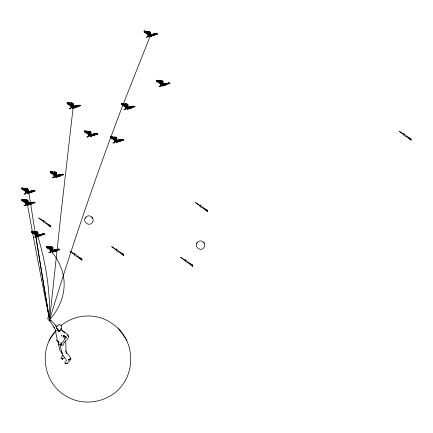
<?xml version="1.0" encoding="UTF-8"?>
<svg xmlns="http://www.w3.org/2000/svg" width="433" height="433" viewBox="0 0 433 433"><rect width="100%" height="100%" fill="white"/><g stroke="black" fill="none" stroke-linecap="round" stroke-linejoin="round"><path stroke-width="0.65" d="M27.133 192.479L27.517 191.467L27.176 190.298L26.283 190.585L27.133 192.479L27.176 190.298L23.436 188.084L23.463 188.534L21.791 187.711L24.6 189.643M36.735 235.731L36.951 233.593L33.206 231.379L33.233 231.828L31.56 231.006L34.369 232.943M64.328 332.945L64.333 332.024L62.043 330.368L63.272 331.489L60.82 328.858L61.643 329.957L61.031 328.533M115.903 141.288L116.309 140.205L115.974 139.036L115.075 139.318L115.903 141.288L115.974 139.036L112.228 136.817L112.255 137.272L110.583 136.444L113.392 138.381M127.015 108.055L127.399 107.043L127.064 105.874L126.165 106.161L127.015 108.055L127.064 105.874L123.318 103.66L123.345 104.109L121.673 103.287L124.482 105.219M64.56 335.645L64.961 338.714M27.111 204.262L27.517 203.034L27.176 201.859L23.436 199.645L23.463 200.095L21.791 199.272L24.6 201.21M149.417 35.755L149.823 34.521L149.482 33.352L145.737 31.138L145.764 31.587L144.092 30.765L146.906 32.702M148.275 36.459L147.512 34.202L144.167 32.096L147.593 33.812L148.422 35.723L149.472 35.387L149.482 33.352L148.589 33.639L149.417 35.609L149.823 34.521L148.643 33.476L144.075 31.187L144.822 31.89L144.059 31.609L144.167 32.096L146.641 31.127L146.738 31.674L148.725 31.29L146.971 31.82L148.995 31.452L147.252 31.988L149.85 31.555L147.685 32.253L149.813 31.696L148.07 32.491L150.668 32.361L148.384 32.681L149.964 31.982L148.703 32.876L150.408 33.217L149.547 33.579L150.554 33.498L149.639 33.893L150.538 33.85L149.731 34.212L150.489 34.239L149.823 34.521L149.423 35.804L149.342 35.511M160.908 85.821L160.849 85.187L161.899 84.852L162.056 85.166L161.974 84.873M26.121 204.23L27.615 204.614L28.508 203.288L29.558 202.953L35.154 202.476L33.552 202.4L34.202 202.189L32.794 202.514L33.877 202.184L30.375 202.871L28.854 204.484L27.804 204.82L25.915 204.333L25.211 202.709L21.866 200.603L25.293 202.319L26.121 204.23L27.165 203.894L27.176 201.859L26.283 202.146L27.111 204.116L27.517 203.034L28.183 202.747L27.425 202.72L28.232 202.357L27.333 202.406L28.248 202.005L27.247 202.087L28.102 201.724L26.397 201.383L27.658 200.495L26.083 201.188L28.361 200.874L25.764 200.999L27.506 200.203L25.379 200.76L27.544 200.062L24.952 200.501L26.694 199.959L24.67 200.327L26.418 199.797L24.432 200.181L24.335 199.635L21.866 200.603L21.753 200.116L22.516 200.398L21.774 199.694L26.343 201.989L27.517 203.034L26.965 204.003M162.077 84.895L162.451 83.883L162.115 82.714L158.37 80.5L158.397 80.949L156.724 80.127L159.533 82.064M36.031 234.107L36.951 233.593L37.292 234.767L36.902 235.774L36.058 233.88M71.553 105.414L72.473 104.9L72.809 106.069L72.403 107.151L71.786 105.955M49.719 318.591L61.096 212.663L73.096 107.855L73.875 106.702L74.925 106.366L78.757 105.538L79.878 105.722L79.255 105.381L74.849 105.988L73.799 106.323L72.906 107.649L71.413 107.265L70.584 105.36L67.158 103.644L67.05 103.157L67.813 103.433L67.066 102.735L71.634 105.024L72.809 106.069L73.475 105.782L72.722 105.755L73.529 105.398L72.63 105.441L73.54 105.04L72.538 105.122L73.394 104.759L71.689 104.418L72.95 103.53L71.375 104.229L73.659 103.909L71.055 104.034L72.798 103.238L70.671 103.796L72.836 103.103L70.243 103.536L71.986 102.994L69.962 103.363L71.71 102.838L69.724 103.216L69.626 102.67L67.158 103.644L70.503 105.744L71.207 107.368L73.096 107.855L74.146 107.525L75.667 105.906L79.174 105.219L78.092 105.549L79.493 105.224L78.844 105.441L80.446 105.511L74.849 105.988L74.146 107.525L72.517 108.201L74.292 107.947L73.956 107.314L75.342 106.35M50.78 319.873L50.937 320.582L50.596 320.236L55.078 324.479L56.322 326.742L55.889 325.708L57.021 326.958M53.308 172.946L52.404 171.966L52.734 171.674L52.831 172.226L54.812 171.841L53.064 172.366L55.088 171.998L53.346 172.54L55.944 172.107L53.773 172.805L55.9 172.247L54.163 173.038L56.761 172.913L54.477 173.232L56.052 172.534L54.791 173.427L56.095 173.454L55.213 173.682L56.501 173.763L55.64 174.131L56.642 174.044L55.733 174.445L56.631 174.402L55.825 174.759L56.577 174.791L55.911 175.073L54.737 174.028L50.168 171.739L50.915 172.437L50.152 172.161L50.26 172.648L52.404 171.966L54.737 174.028L55.565 175.933L55.576 173.904L54.682 174.19L55.527 176.085L55.911 175.073L55.576 173.904L51.83 171.69L51.857 172.139L50.185 171.316L52.994 173.249M25.471 193.345L25.866 193.784L23.988 194.217L25.536 193.237M125.353 108.921L125.749 109.36L123.87 109.793L125.424 108.813M162.045 84.971L162.451 83.883L163.117 83.601L162.364 83.574L163.171 83.212L162.272 83.255L163.181 82.86L162.18 82.941L163.035 82.579L161.33 82.238L162.591 81.344L161.016 82.043L163.301 81.723L160.703 81.853L162.44 81.058L160.313 81.615L162.478 80.917L159.885 81.35L161.628 80.814L159.604 81.182L161.352 80.652L159.366 81.036L159.268 80.489L156.8 81.458L156.692 80.971L157.455 81.252L156.708 80.549L161.276 82.838L162.451 83.883L161.238 85.496M85.951 217.025C81.615 221.025 88.987 227.357 92.256 222.562C95.763 218.421 88.597 212.993 85.604 217.501M56.166 330.395C38.559 348.744 42.889 381.419 64.273 394.956C80.327 405.975 102.718 403.816 117.056 390.939C136.877 373.116 134.907 338.877 112.726 324.046C97.712 312.502 74.947 313.508 60.744 325.946M197.594 242.112C193.264 246.117 200.636 252.45 203.905 247.649C207.412 243.514 200.246 238.085 197.253 242.588M61.145 344.143L60.896 344.977L61.259 343.309L62.574 342.552L65.984 336.825L66.59 337.404L64.939 336.1L65.632 336.89L64.457 335.948L63.056 335.802M63.554 335.548L63.029 337.28L63.451 335.916M49.974 318.645C71.77 246.696 96.007 175.479 122.804 105.241M55.527 176.085L55.911 175.073M66.747 359.872L64.826 363.076L67.142 363.471L65.156 363.33L67.115 363.552L70.882 359.417L70.254 358.497M123.291 103.99L150.105 36.312L150.884 35.154L151.934 34.819L155.766 33.99L156.892 34.18L156.264 33.834L151.864 34.445L150.814 34.781L149.921 36.107L148.422 35.723M26.121 192.663L27.615 193.053L28.508 191.727L29.558 191.391L35.154 190.915L33.552 190.839L34.202 190.623L32.794 190.953L33.877 190.617L30.375 191.31L28.854 192.923L27.804 193.259L25.915 192.772L25.211 191.148L21.866 189.042L25.293 190.758L26.121 192.663L27.165 192.328L27.517 191.467L28.183 191.186L27.425 191.153L28.232 190.796L27.333 190.839L28.248 190.439L27.247 190.525L28.102 190.157L26.397 189.822L27.658 188.929L26.083 189.627L28.361 189.308L25.764 189.432L27.506 188.642L25.379 189.199L27.544 188.501L24.952 188.934L26.694 188.393L24.67 188.761L26.418 188.236L24.432 188.62L24.335 188.068L21.866 189.042L21.753 188.555L22.516 188.837L21.774 188.133L26.343 190.423L27.517 191.467L27.084 192.469M72.809 106.069L72.403 107.151L71.575 105.181M35.744 236.699L34.981 234.442L31.636 232.337L35.062 234.053L35.89 235.963L36.94 235.628L37.292 234.767L37.958 234.48L37.2 234.453L38.007 234.091L37.108 234.139L38.017 233.739L37.016 233.82L37.877 233.457L36.166 233.116L37.427 232.223L35.852 232.922L38.136 232.608L35.538 232.732L37.276 231.936L35.149 232.494L37.319 231.796L34.721 232.234L36.464 231.693L34.44 232.061L36.188 231.531L34.207 231.915L34.11 231.368L31.636 232.337L31.528 231.85L32.291 232.131L31.544 231.428L36.112 233.723L37.292 234.767M126.003 108.239L127.497 108.629L128.39 107.303L129.44 106.967L135.036 106.491L133.434 106.415L134.084 106.199L132.682 106.529L133.765 106.193L130.257 106.886L128.736 108.499L127.686 108.835L125.797 108.347L125.094 106.724L121.749 104.618L125.175 106.334L126.003 108.239L127.053 107.904L127.399 107.043L128.065 106.762L127.313 106.729L128.119 106.372L127.221 106.415L128.13 106.015L127.129 106.101L127.984 105.733L126.279 105.398L127.54 104.505L125.965 105.203L128.249 104.883L125.646 105.008L127.389 104.218L125.261 104.775L127.426 104.077L124.834 104.51L126.577 103.969L124.552 104.337L126.301 103.812L124.314 104.196L124.217 103.644L121.749 104.618L121.641 104.131L122.404 104.413L121.657 103.709L126.225 105.998L127.399 107.043M114.913 141.402L116.407 141.786L117.3 140.46L118.35 140.124L123.946 139.648L122.344 139.578L122.994 139.361L121.938 139.637L122.912 139.345L121.137 139.751L122.507 139.356L119.167 140.043L117.646 141.661L116.596 141.992L114.707 141.504L114.003 139.881L110.659 137.775L114.085 139.491L114.913 141.402L115.963 141.066L116.309 140.205L116.975 139.919L116.217 139.891L117.024 139.534L116.131 139.578L117.04 139.177L116.039 139.258L116.894 138.896L115.189 138.555L116.45 137.667L114.875 138.36L117.154 138.046L114.556 138.17L116.298 137.375L114.171 137.932L116.336 137.239L113.744 137.672L115.487 137.131L113.462 137.499L115.21 136.969L113.224 137.353L113.127 136.806L110.659 137.775L110.55 137.293L111.313 137.57L110.567 136.866L115.135 139.161L116.309 140.205L115.757 141.174L115.286 140.092M63.077 355.184L60.929 357.956L62.471 359.173L61.556 358.086M51.771 250.967L52.323 249.998L52.988 249.717L52.231 249.684L53.037 249.327L52.139 249.37L53.053 248.97L52.047 249.056L52.907 248.688L51.202 248.353L52.463 247.459L50.883 248.158L53.167 247.838L50.569 247.963L52.312 247.173L50.185 247.73L52.35 247.032L49.752 247.465L51.495 246.924L49.47 247.292L51.224 246.767L49.238 247.151L49.14 246.599L46.667 247.573L46.558 247.086L47.321 247.362L46.575 246.664L51.143 248.953L52.323 249.998L51.933 251.01L51.089 249.116L51.982 248.829L52.323 249.998L51.971 250.859L50.921 251.194L50.093 249.289L46.667 247.573L50.012 249.679L50.775 251.93M59.906 330.947L58.677 331.992L56.463 327.288L58.45 324.636L59.467 324.534L61.443 325.665L61.746 326.861L61.448 328.652L60.512 330.52L59.029 330.947L60.008 330.65M30.045 191.749L28.665 192.717L29.558 191.391L33.958 190.78L34.586 191.121L33.465 190.937L28.583 192.1L27.225 193.6L29 193.345A920.812 57.367 78.7 0 0 49.578 319.927A1009.042 96.326 75.2 0 1 27.793 206.622M28.508 191.727L33.206 191.381L32.767 191.159L34.413 191.397L33.114 191.05L34.808 191.294C32.816 190.731 29.79 190.65 28.854 192.923L27.225 193.6M28.583 203.662L33.958 202.341L34.586 202.687L33.465 202.503L28.583 203.662L27.225 205.166L29 204.906L28.757 204.381L29.617 203.115L34.921 202.373L34.261 202.379M29.357 203.797L29.715 203.754L28.665 204.279L29.558 202.953L33.465 202.503L34.808 202.861L33.114 202.612L34.413 202.963L32.767 202.725L33.206 202.947L28.508 203.288M29.617 203.115L33.465 202.503L30.375 202.871L28.854 204.484L27.225 205.166M62.655 174.418L63.321 174.418L56.907 175.327L56.009 176.653L54.515 176.269L53.687 174.364L50.26 172.648L53.605 174.753L54.369 177.01M56.198 176.864L56.977 175.706L58.027 175.37L61.859 174.542L62.98 174.726L62.357 174.385L57.952 174.997L57.059 176.323L57.394 176.951L55.619 177.205L57.248 176.529L58.774 174.91L62.108 174.223L60.744 174.623L62.514 174.212L61.54 174.504L62.596 174.228L61.951 174.445L63.554 174.521L62.357 174.385L56.977 175.706M151.934 34.819L151.864 34.445L157.46 33.969L155.858 33.893L156.508 33.682L155.101 34.007L156.183 33.677L152.681 34.364L151.155 35.977L149.526 36.659L151.301 36.399L150.971 35.771L149.472 35.387L148.643 33.476L146.311 31.414L147.664 32.886M56.907 175.327L61.605 174.986L61.167 174.764L62.807 175.002L61.513 174.656L63.207 174.9C61.215 174.331 58.184 174.255 57.248 176.529L55.619 177.205M97.079 133.727L97.744 133.721L91.331 134.636L90.437 135.962L88.938 135.578L88.11 133.673L84.684 131.957L84.576 131.47L85.339 131.746L84.592 131.047L89.16 133.337L90.34 134.382L91.006 134.1L90.248 134.068L91.054 133.71L90.156 133.754L91.065 133.353L90.064 133.44L90.925 133.072L89.214 132.731L90.475 131.843L88.9 132.541L91.184 132.222L88.586 132.346L90.324 131.551L88.197 132.108L90.367 131.416L87.769 131.849L89.512 131.307L87.488 131.675L89.236 131.15L87.255 131.529L87.157 130.983L84.684 131.957L88.029 134.062L88.792 136.314M91.331 134.636L96.029 134.295L95.59 134.073L97.23 134.311L95.937 133.959L97.631 134.208L96.283 133.851L93.198 134.219L92.435 134.463L91.579 135.735L91.818 136.26L90.042 136.514L91.401 135.015L96.283 133.851L97.409 134.035L96.781 133.694L92.381 134.3L91.482 135.626L93.198 134.219L96.7 133.532L95.617 133.862L97.024 133.537L96.375 133.754L97.977 133.824L96.781 133.694L91.401 135.015M90.621 136.168L91.672 135.838L93.198 134.219L91.672 135.838L90.042 136.514M44.031 234.107L44.696 234.107L38.283 235.022L37.384 236.348L35.89 235.963M36.994 236.9L38.624 236.218L39.333 234.686L43.733 234.074L44.361 234.421L43.235 234.237L38.353 235.395L36.994 236.9L38.77 236.64L38.434 236.012L39.03 235.13M128.39 107.303L133.088 106.956L132.65 106.734L134.295 106.973L133.001 106.626L134.69 106.87L133.348 106.513L129.516 107.341L128.466 107.676L127.107 109.176L128.882 108.921L128.547 108.293L129.44 106.967L134.468 106.697L133.846 106.356L129.44 106.967L128.736 108.499L127.107 109.176M117.375 140.833L122.756 139.513L123.378 139.859L122.258 139.675L117.375 140.833L116.017 142.338L117.792 142.078L117.549 141.553L118.409 140.287L123.719 139.545L123.053 139.55M118.149 140.969L118.512 140.925L117.457 141.45L118.35 140.124L122.258 139.675L123.6 140.032L121.911 139.783L123.205 140.135L121.559 139.897L121.998 140.119L117.3 140.46M118.409 140.287L122.258 139.675L119.167 140.043L117.646 141.661L116.017 142.338M163.441 84.143L162.548 85.469L161.054 85.079L160.226 83.174L156.8 81.458L160.145 83.564L160.849 85.187L162.738 85.674L163.788 85.339L165.314 83.726L168.816 83.039L167.733 83.369L169.135 83.044L168.486 83.255L170.088 83.331L168.897 83.196L163.441 84.143L169.86 83.228L169.195 83.228M162.159 86.021L163.788 85.339L164.491 83.807L168.897 83.196L169.519 83.542L168.399 83.353L163.517 84.516L162.159 86.021L163.934 85.761L163.598 85.133L162.104 84.749L161.054 85.079M59.061 249.343L59.727 249.343L53.313 250.252L52.42 251.578L50.921 251.194M52.604 251.79L53.383 250.631L54.434 250.296L58.266 249.468L59.391 249.652L58.764 249.311L54.363 249.922L53.47 251.248L53.8 251.876L52.025 252.13L53.654 251.454L55.18 249.836L58.682 249.148L57.6 249.484L59.007 249.154L58.358 249.37L59.96 249.44L58.764 249.311L53.383 250.631M53.313 250.252L58.011 249.911L57.573 249.689L59.213 249.928L57.919 249.581L59.613 249.825C57.621 249.256 54.596 249.181 53.654 251.454L52.025 252.13M74.649 106.832L75.012 106.789L73.956 107.314L74.909 106.15L75.667 105.906L78.757 105.538L80.1 105.896L78.411 105.647L79.704 105.998L78.059 105.76L78.497 105.982L73.799 106.323M28.757 192.82L29.617 191.548L30.375 191.31L28.735 192.891L29 193.345L28.757 192.82L29.715 192.192L28.665 192.717L30.375 191.31M58.774 174.91L57.059 176.323L58.011 175.154L58.774 174.91L57.129 176.496L57.394 176.951M38.283 235.022L42.981 234.675L42.542 234.459L44.182 234.697L42.889 234.345L44.583 234.594L43.235 234.237L40.15 234.605L38.532 236.115L39.387 234.848L40.15 234.605L43.652 233.917L42.569 234.248L43.977 233.923L43.327 234.134L44.929 234.21L43.733 234.074L38.353 235.395M129.516 107.341L130.257 106.886L128.639 108.396L129.499 107.124L133.348 106.513L129.499 107.124M55.18 249.836L53.47 251.248L54.417 250.079L55.18 249.836L53.54 251.421L53.8 251.876M56.166 330.411L49.032 340.392M85.095 218.216L85.49 217.664M196.744 243.303L197.139 242.751M149.526 36.659L151.155 35.977L152.681 34.364L155.766 33.99L157.114 34.353L155.42 34.104L156.714 34.456L155.074 34.212L155.512 34.434L150.814 34.781M39.403 235.065L40.15 234.605L38.624 236.218L37.574 236.553L35.69 236.066M68.008 335.678L68.409 335.164L67.813 334.509L64.333 332.024M60.966 344.89L61.329 344.43M48.123 317.589L47.608 318.466L48.642 320.068L49.865 320.913L49.519 320.756L54.325 327.24M74.925 106.366L75.667 105.906L74.027 107.492L74.292 107.947M151.864 34.445L155.766 33.99L151.918 34.608L152.681 34.364L151.041 35.95L151.301 36.399M29.633 203.331L29.558 202.953L30.375 202.871L28.735 204.457L29 204.906M130.257 106.886L128.617 108.472L128.882 108.921M163.517 84.516L168.139 83.796L167.701 83.574L169.346 83.818L168.053 83.466L169.741 83.715L168.399 83.353L165.314 83.726L163.669 85.312L163.934 85.761M118.426 140.503L118.35 140.124L119.167 140.043L117.527 141.629L117.792 142.078M40.15 234.605L38.51 236.191L38.77 236.64M61.194 344.69L61.518 343.764L61.951 344.208L61.648 343.981M64.571 357.506L62.466 359.255L61.859 358.475M151.826 35.068L152.681 34.364M74.384 106.962L75.667 105.906M93.198 134.219L91.482 135.626L92.868 134.663M164.453 84.43L165.314 83.726L164.551 83.97L168.399 83.353L164.491 83.807M28.757 204.381L30.375 202.871M117.549 141.553L119.167 140.043M148.124 36.875L147.842 36.291L146.289 37.27L148.124 36.875L147.913 36.296M70.833 107.833L69.28 108.818L71.158 108.385L70.774 108.05M88.31 136.184L88.641 136.731L86.806 137.131L88.359 136.146M160.475 85.653L158.922 86.632L160.751 86.237L160.546 85.658M53.936 176.843L52.382 177.822L54.26 177.389L54.006 176.848L53.919 177.167M25.536 204.798L23.988 205.778L25.866 205.345L25.482 205.015M114.334 141.97L112.78 142.95C116.553 143.848 113.489 140.757 114.539 142.549M35.441 237.057L35.382 236.537L35.295 236.862M50.342 251.762C50.948 253.749 50.721 249.722 48.788 252.748L50.623 252.352M152.351 34.802L151.658 35.29L152.021 35.246M129.24 107.806L129.602 107.768L128.547 108.293L129.932 107.324M164.984 84.164L163.598 85.133M57.751 175.836L58.114 175.793L57.059 176.323L58.444 175.354M117.457 141.45L118.842 140.487M28.665 204.279L30.045 203.31M39.127 235.53L39.49 235.487L38.434 236.012L39.82 235.043M54.157 250.761L54.52 250.718L53.47 251.248L54.85 250.279M49.671 320.929L50.028 320.685M68.371 360.018L70.871 358.34L69.875 359.46L68.371 360.018L70.871 358.335L68.322 354.465L66.038 352.776L65.805 342.238L65.177 340.803M74.048 107.416L75.012 106.789L73.956 107.314M128.639 108.396L129.602 107.768L128.547 108.293M91.579 135.735L92.538 135.101L91.558 135.805L91.818 136.26M57.156 176.426L58.114 175.793L57.059 176.323M38.532 236.115L39.49 235.487L38.434 236.012M53.562 251.351L54.52 250.718L53.465 251.248M33.758 237.511L35.311 236.532M57.935 330.98L58.395 330.693M164.567 84.181L165.314 83.726M72.517 108.201L73.096 107.855M151.48 35.311L153.455 35.008L152.481 35.549L151.956 35.268L152.481 35.549L154.424 35.306L152.286 35.858L152.205 35.549L154.424 35.306M77.415 106.848L75.196 107.092L76.441 106.556L74.465 106.854L77.415 106.848L75.272 107.406L74.947 106.81L74.465 106.854M167.057 84.668L164.838 84.911L166.083 84.37L164.107 84.673L167.057 84.668L164.913 85.22L164.589 84.63L164.107 84.673M129.716 107.73L131.031 107.53L129.786 108.071L129.537 107.79L130.062 108.071L132.005 107.822L129.862 108.38L129.786 108.071L132.005 107.822M92.651 135.069L93.972 134.869L92.722 135.405L92.473 135.123L92.998 135.405L94.941 135.161L92.797 135.718L92.722 135.405L94.941 135.161M118.626 140.893L119.941 140.693L118.696 141.228L118.447 140.947L118.972 141.228L120.915 140.985L118.772 141.542L118.696 141.228L120.915 140.985M58.228 175.76L59.548 175.56L58.298 176.101L58.049 175.82L58.574 176.101L60.517 175.852L58.374 176.41L58.298 176.101L60.517 175.852M29.834 192.155L31.149 191.954L29.904 192.496L29.655 192.214L30.18 192.496L32.118 192.247L29.98 192.804L29.904 192.496L32.118 192.247M39.95 235.79L40.924 235.254L38.943 235.552L41.893 235.547L39.749 236.099L39.425 235.509L39.95 235.79L39.674 235.79L41.893 235.547M54.634 250.685L55.954 250.485L54.704 251.026L54.455 250.745L54.98 251.021L56.923 250.777L54.785 251.335L54.704 251.026L56.923 250.777M147.593 33.812L150.408 33.217M70.584 105.36L73.394 104.759M71.413 107.265L72.463 106.929L73.458 107.189M160.226 83.174L163.035 82.579M125.175 106.334L127.984 105.733M88.11 133.673L90.925 133.072M88.938 135.578L89.988 135.242L90.34 134.382L89.999 133.212L86.254 130.993L86.281 131.448L84.608 130.625L87.423 132.558M114.085 139.491L116.894 138.896M53.687 174.364L56.501 173.763M25.293 190.758L28.102 190.157M25.293 202.319L28.102 201.724M35.062 234.053L37.877 233.457M50.093 249.289L52.907 248.688M121.592 139.686L122.674 139.356M61.194 174.559L62.276 174.223M155.447 33.953L156.427 33.66M78.438 105.5L79.412 105.208M168.08 83.315L169.054 83.022M133.028 106.475L134.003 106.182M95.964 133.813L96.938 133.521M33.146 190.899L34.12 190.607M33.146 202.465L34.12 202.173M42.916 234.199L43.89 233.901M57.946 249.43L58.926 249.137M154.651 34.072L156.021 33.677M77.637 105.62L79.006 105.219M167.284 83.434L168.648 83.039M132.227 106.594L133.597 106.193M95.168 133.932L96.532 133.532M32.345 191.018L33.714 190.617M32.345 202.579L33.714 202.184M42.12 234.313L43.484 233.917M57.151 249.549L58.52 249.148M152.384 35.29L153.455 35.008M74.839 106.973L76.441 106.556M165.016 84.651L166.083 84.37M129.429 107.947L131.031 107.53M92.364 135.285L93.972 134.869M118.875 140.969L119.941 140.693M58.477 175.836L59.548 175.56M29.541 192.371L31.149 191.954M32.118 203.813L29.98 204.365L29.655 203.775L30.18 204.057L32.118 203.813L29.904 204.057L31.149 203.521L29.834 203.721M39.316 235.671L40.924 235.254M54.347 250.902L55.954 250.485M150.884 35.154L157.228 33.866L156.562 33.866M73.875 106.702L80.219 105.408L79.553 105.414M128.466 107.676L134.809 106.388L134.143 106.388M28.583 192.1L34.921 190.812L34.261 190.812M167.279 83.358L165.666 83.672L166.467 83.526M74.909 106.15L78.757 105.538L74.849 105.988M92.435 134.463L96.283 133.851L92.381 134.3L92.451 134.679M58.011 175.154L61.859 174.542L57.952 174.997L58.027 175.37M29.617 191.548L33.465 190.937L29.558 191.391L29.633 191.765M39.387 234.848L43.235 234.237L39.333 234.686M54.417 250.079L58.266 249.468L54.363 249.922L54.434 250.296M26.657 205.686L27.539 205.675M27.171 205.713L27.485 205.686M54.672 327.629L53.557 327.18L55.446 329.757L55.857 331.083L55.797 332.869L57.032 338.503L56.669 340.17L58.682 342.249M160.751 86.237L160.459 85.983M60.29 342.882L61.973 343.245M148.221 35.825L150.105 36.312M28.167 204.149L27.165 203.894L26.343 201.989L24.01 199.922L24.908 200.907M154.927 34.261L155.512 34.434M167.56 83.623L168.139 83.796M132.509 106.783L133.088 106.956M77.918 105.804L78.497 105.982M121.419 139.94L121.998 140.119M95.444 134.116L96.029 134.295M61.021 174.813L61.605 174.986M32.621 191.207L33.206 191.381M32.621 202.768L33.206 202.947M42.396 234.502L42.981 234.675M57.427 249.738L58.011 249.911M59.234 342.232L56.793 340.333M70.2 103.942L69.302 102.957L71.634 105.024L72.463 106.929L72.473 104.9L68.728 102.681L68.755 103.135L67.083 102.312L69.892 104.245M164.589 84.63L165.114 84.911M74.947 106.81L75.472 107.092M49.405 248.174L46.591 246.242L48.263 247.064L48.236 246.615L51.982 248.829L51.971 250.859L51.143 248.953L48.81 246.891L50.179 248.223M160.297 82.248L158.943 80.776L161.276 82.838L162.104 84.749L162.115 82.714L161.217 83.001L162.056 85.166L162.045 84.89M113.7 138.078L112.802 137.093L115.135 139.161L115.963 141.066M34.683 232.64L33.779 231.655L36.112 233.723L36.94 235.628M146.311 31.414L147.68 32.751M158.943 80.776L160.307 82.113M125.256 105.268L123.892 103.936L126.225 105.998L127.053 107.904M112.802 137.093L114.166 138.43M69.302 102.957L71.12 104.737M88.197 132.606L86.827 131.275L89.16 133.337L89.988 135.242L89.999 133.212L89.106 133.494L89.95 135.394L90.34 134.382L89.783 135.35L89.317 134.268M52.404 171.966L53.768 173.297M25.374 189.692L24.01 188.36L26.343 190.423L27.165 192.328M24.01 199.922L25.374 201.258M33.779 231.655L35.149 232.992M62.098 353.047L59.792 350.026L58.092 342.189L58.991 344.365L58.092 342.189M67.434 335.18C70.806 337.886 65.231 340.652 64.1 342.887L62.964 345.372L61.156 345.377L60.966 344.782M204.376 243.303L203.526 242.112M92.727 218.216L91.877 217.025M122.94 334.774L126.972 340.392M118.285 328.23L122.55 334.227M65.946 359.293L62.136 354.448L60.241 345.637L59.667 344.641M62.276 353.263L61.659 352.191L62.157 353.155M65.708 350.698L67.11 353.306M161.428 83.769L161.899 84.852M63.803 331.608L64.154 332.501M68.446 336.506L68.544 336.825M35.463 234.28L49.578 319.927M37.795 236.164A548.47 366.129 9.3 0 1 49.606 318.672M52.171 252.374A128.255 76.284 -1.5 0 1 49.99 319.451M43.343 221.452L43.327 222.172L46.223 223.601L50.888 227.071L48.014 224.478L50.91 225.907L46.239 222.876L43.365 220.289L43.349 221.009L38.678 217.978L43.343 221.452M74.606 254.685L74.59 255.405L77.485 256.834L82.151 260.303L79.277 257.711L82.173 259.14L77.502 256.114L74.622 253.522L74.611 254.241L69.94 251.21L74.606 254.685M116.32 250.09L116.309 250.81L119.205 252.233L123.865 255.708L120.991 253.116L123.887 254.544L119.216 251.513L116.342 248.921L116.331 249.641L111.66 246.615L116.32 250.09M185.319 260.812L185.308 261.532L188.198 262.955L192.864 266.43L189.99 263.838L192.885 265.261L188.214 262.236L185.34 259.643L185.324 260.363L180.653 257.337L185.319 260.812M200.16 206.048L200.149 206.768L203.045 208.197L207.705 211.667L204.831 209.074L207.726 210.503L203.055 207.472L200.181 204.879L200.17 205.605L195.499 202.574L200.16 206.048M403.783 134.679L403.772 135.399L406.668 136.828L411.328 140.297L408.454 137.705L411.35 139.134L406.679 136.103L403.805 133.516L403.794 134.235L399.123 131.204L403.783 134.679M61.583 335.629L61.286 335.911L61.583 335.629M58.368 330.65L58.087 329.47L57.465 329.399L56.858 328.468L57.465 329.399L58.087 329.47L58.368 330.65M154.646 33.996L153.428 34.25L155.398 33.866L153.038 34.31L154.646 33.996M168.031 83.228L166.061 83.612L168.031 83.228M132.227 106.518L131.01 106.772L132.98 106.383L130.614 106.832L132.227 106.518M121.132 139.675L119.919 139.935L121.889 139.545L119.524 139.989L121.132 139.675M32.34 190.942L31.122 191.197L33.097 190.807L30.732 191.256L32.34 190.942M32.34 202.503L31.122 202.763L33.097 202.373L30.732 202.817L32.34 202.503M42.115 234.237L40.897 234.497L42.867 234.107L40.507 234.551L42.115 234.237M149.423 35.804L149.39 35.522L149.423 35.804"/></g></svg>
